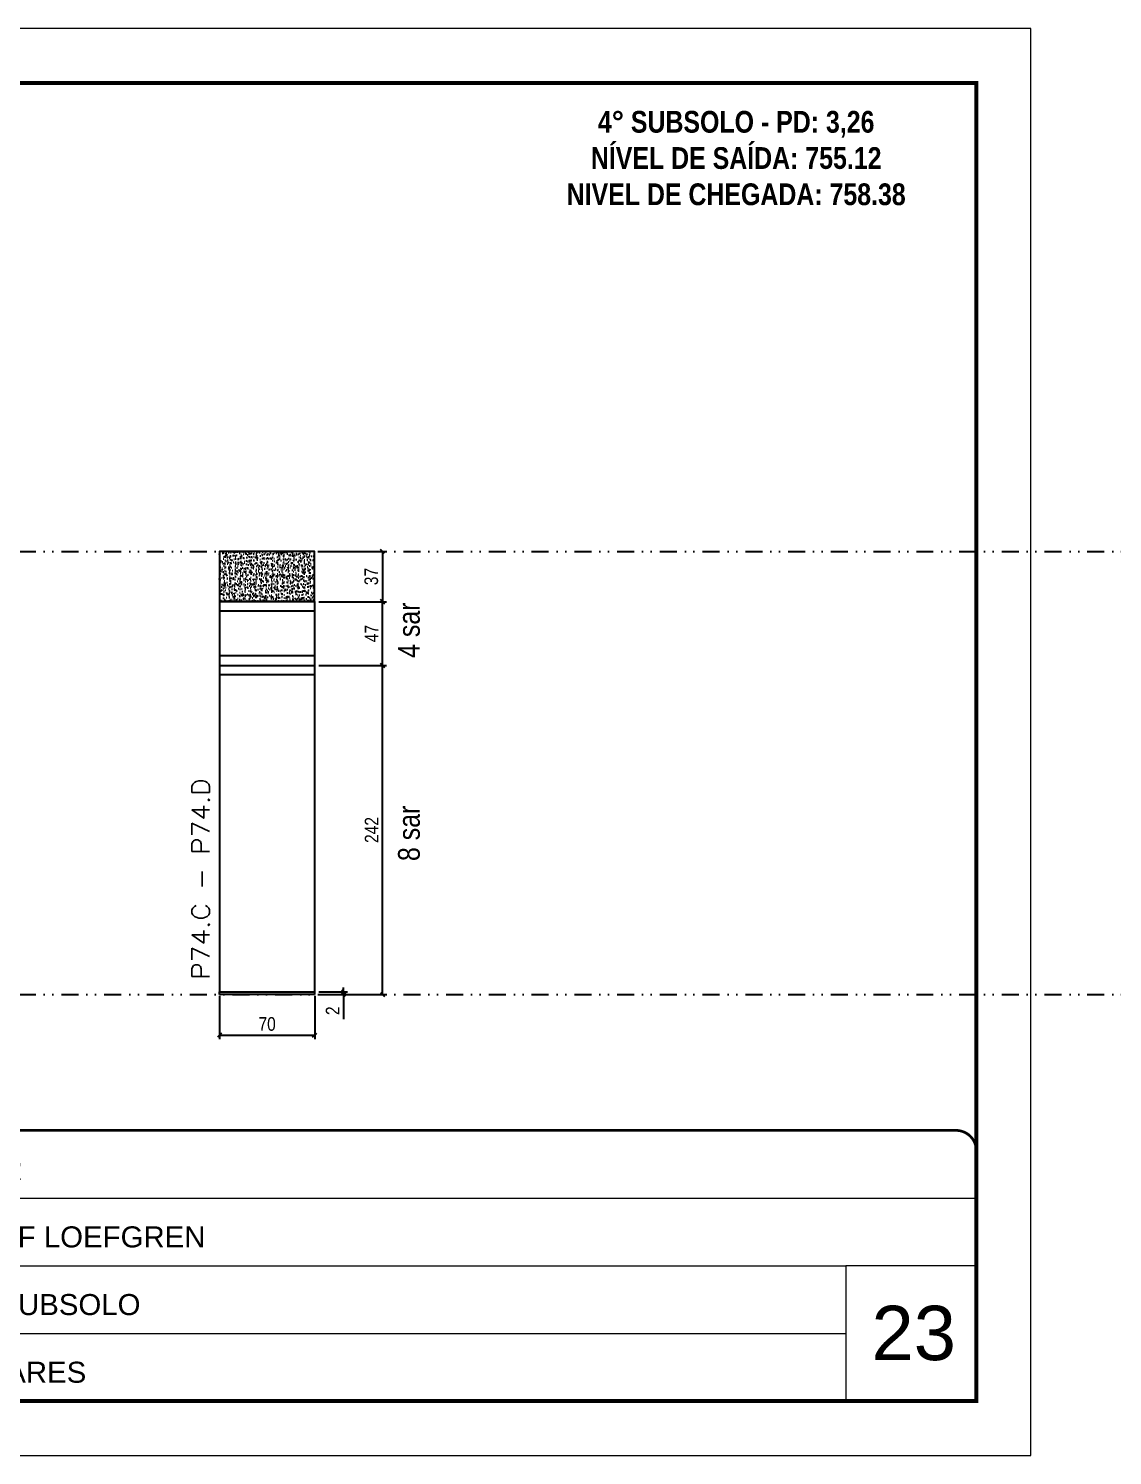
# Model space of a CAD drawing. Header units: millimetres. Extents: x 13777 to 27878, y -21631 to 6985.
# Drawn here: x 18345 to 19142, y 192 to 1242 of the extents above; entities that cross this region are included whole.
import ezdxf

# ---------------------------------------------------------------- set-up
doc = ezdxf.new("R2010")
doc.units = ezdxf.units.MM
for name, pattern in [('CONTINUO', [0]), ('DASHED', [0.75, 0.5, -0.25]), ('DIVIDE2', [0.625, 0.25, -0.125, 0, -0.125, 0, -0.125])]:
    doc.linetypes.add(name, pattern=pattern)
for name, color, linetype, lineweight in [('CARIMBO', 255, 'Continuous', 9), ('Folhas', 255, 'Continuous', 9), ('SARRAFO DE PRESSAO', 251, 'DASHED', 9), ('Texto Seção', 7, 'Continuous', 15)]:
    doc.layers.add(name, color=color, linetype=linetype, lineweight=lineweight)
for name, color, linetype in [('COTA', 241, 'Continuous'), ('NOMENCLATURA', 7, 'Continuous'), ('Nível', 160, 'Continuous'), ('Painéis', 200, 'Continuous'), ('SARR_2.2x7', 40, 'Continuous')]:
    doc.layers.add(name, color=color, linetype=linetype)
doc.styles.add('ARIAL', font='arial.ttf')
doc.styles.add('ARIAL_NARROW', font='ARIALN.TTF', dxfattribs={"height": 0.2})
doc.styles.add('COTA TECNICA', font='techl___.ttf', dxfattribs={"height": 10})
doc.styles.add('COTA TECNICA-50', font='techl___.ttf', dxfattribs={"height": 10})
doc.styles.add('REGUA-120', font='ROMANS.shx', dxfattribs={"height": 15})
doc.styles.add('ROMANC', font='techb___.ttf', dxfattribs={"height": 2.5})
doc.styles.add('Tecnologia', font='')
doc.styles.get('Tecnologia').set_extended_font_data('Forgotten Futurist')
doc.dimstyles.new('COTA PAINEL-50', dxfattribs={"dimtxt": 10, "dimasz": 3, "dimexe": 3, "dimexo": 3, "dimgap": 3, "dimtad": 1, "dimdec": 1, "dimzin": 12, "dimdsep": 46, "dimtxsty": 'COTA TECNICA-50', "dimblk1": 'OBLIQUE', "dimblk2": 'OBLIQUE', "dimsah": 1, "dimcen": 0.9, "dimclrd": 4, "dimclre": 4, "dimclrt": 240, "dimadec": 1, "dimazin": 3, "dimtfac": 1, "dimtdec": 1, "dimtmove": 0, "dimatfit": 3, "dimfxl": 1, "dimtolj": 1, "dimtzin": 12, "dimarcsym": 0})
doc.dimstyles.new('PAINEL', dxfattribs={"dimtxt": 10, "dimasz": 3, "dimexe": 3, "dimexo": 3, "dimgap": 3, "dimtad": 1, "dimdec": 1, "dimzin": 12, "dimdsep": 46, "dimtxsty": 'COTA TECNICA', "dimblk1": 'OBLIQUE', "dimblk2": 'OBLIQUE', "dimsah": 1, "dimcen": 0.9, "dimclrd": 4, "dimclre": 4, "dimclrt": 240, "dimadec": 1, "dimazin": 3, "dimtfac": 1, "dimtdec": 1, "dimtmove": 0, "dimatfit": 3, "dimfxl": 1, "dimtolj": 1, "dimtzin": 12, "dimarcsym": 0})

# ---------------------------------------------------------------- blocks, each defined once
blk = doc.blocks.new('9999999999')
at = {"color": 30, "linetype": 'CONTINUO'}
for p, q in [((98564.6, 34230.2), (98564.6, 34429.4)), ((98564.6, 34379.6), (99584, 34379.6)), ((98564.6, 34329.8), (99488, 34329.8)), ((99584, 34329.8), (99488, 34329.8)), ((99488, 34329.8), (99488, 34230.2)), ((98564.6, 34280), (99488, 34280))]:
    blk.add_line(p, q, dxfattribs=at)
at = {"color": 30, "linetype": 'CONTINUO', "const_width": 2}
blk.add_lwpolyline([(99584, 34230.2), (99584, 34414.4, 0.414214), (99569, 34429.4), (98229, 34429.4, 0.414214), (98214, 34414.4), (98214, 34245.2, 0.414214), (98229, 34230.2), (99584, 34230.2)], format="xyb", dxfattribs=at)
at = {"layer": 'Folhas'}
blk.add_lwpolyline([(98139, 34190.2), (99624, 34190.2), (99624, 35240.2), (98139, 35240.2)], close=True, dxfattribs=at)
at = {"layer": 'Folhas', "color": 30, "const_width": 3}
blk.add_lwpolyline([(98214, 34230.2), (99584, 34230.2), (99584, 35200.2), (98214, 35200.2)], close=True, dxfattribs=at)
at = {"color": 7, "linetype": 'Continuous', "ltscale": 5, "style": 'ARIAL'}
for s, height, p in [('SKR', 15.48, (98837.7, 34393.1)), ('LEAF LOEFGREN', 15.483, (98837.7, 34343.3)), ('4° SUBSOLO', 15.48, (98837.7, 34293.5)), ('NOVA SISTEMAS CONSTRUTIVOS', 11.059, (98263.2, 34267.2)), ('PILARES', 15.48, (98837.7, 34243.7))]:
    blk.add_text(s, height=height, dxfattribs=at).set_placement(p)
at = {"layer": 'Folhas', "color": 7, "style": 'Tecnologia', "width": 1.5}
for s, p in [('CLIENTE:', (98573.7, 34397.2)), ('OBRA:', (98573.7, 34347.3)), ('PAVIMENTO:', (98573.7, 34297.5)), ('PROJETO:', (98573.7, 34247.7))]:
    blk.add_text(s, height=14, dxfattribs=at).set_placement(p)
blk = doc.blocks.new('_Oblique')
at = {"color": 0, "linetype": 'ByBlock', "lineweight": -2}
blk.add_line((-0.5, -0.5), (0.5, 0.5), dxfattribs=at)
blk = doc.blocks.new('*D637')
at = {"layer": 'COTA', "color": 4, "lineweight": -2, "transparency": 16777216}
for p, q in [((18485.1, 530.1), (18485.1, 498.2)), ((18555.1, 530.1), (18555.1, 498.2)), ((18485.1, 501.2), (18555.1, 501.2))]:
    blk.add_line(p, q, dxfattribs=at)
at = {"layer": 'Defpoints', "color": 0, "transparency": 16777216}
for p in [(18485.1, 533.1), (18555.1, 533.1), (18555.1, 501.2)]:
    blk.add_point(p, dxfattribs=at)
at = {"layer": 'COTA', "color": 4, "lineweight": -2, "transparency": 16777216, "xscale": 3, "yscale": 3, "zscale": 3, "rotation": 180}
blk.add_blockref('_Oblique', (18485.1, 501.2), dxfattribs=at)
at = {"layer": 'COTA', "color": 4, "lineweight": -2, "transparency": 16777216, "xscale": 3, "yscale": 3, "zscale": 3}
blk.add_blockref('_Oblique', (18555.1, 501.2), dxfattribs=at)
at = {"layer": 'COTA', "color": 240, "transparency": 16777216, "insert": (18520.1, 509.3), "char_height": 10, "attachment_point": 5, "style": 'COTA TECNICA'}
blk.add_mtext('\\A1;70', dxfattribs=at)
blk = doc.blocks.new('*D638')
at = {"layer": 'COTA', "color": 4, "lineweight": -2, "transparency": 16777216}
for p, q in [((18576.3, 533.1), (18576.3, 536.1)), ((18558.1, 533.1), (18579.3, 533.1)), ((18558.1, 531.1), (18579.3, 531.1)), ((18576.3, 533.1), (18576.3, 531.1)), ((18576.3, 531.1), (18576.3, 513))]:
    blk.add_line(p, q, dxfattribs=at)
at = {"layer": 'Defpoints', "color": 0, "transparency": 16777216}
for p in [(18555.1, 533.1), (18555.1, 531.1), (18576.3, 533.1)]:
    blk.add_point(p, dxfattribs=at)
at = {"layer": 'COTA', "color": 4, "lineweight": -2, "transparency": 16777216, "xscale": 3, "yscale": 3, "zscale": 3}
for p, rotation in [((18576.3, 533.1), 270), ((18576.3, 531.1), 90)]:
    blk.add_blockref('_Oblique', p, dxfattribs=dict(at, rotation=rotation))
at = {"layer": 'COTA', "color": 240, "transparency": 16777216, "insert": (18568.3, 519.1), "char_height": 10, "attachment_point": 5, "rotation": 90, "style": 'COTA TECNICA-50'}
blk.add_mtext('\\A1;2', dxfattribs=at)
blk = doc.blocks.new('*D640')
at = {"layer": 'COTA', "color": 4, "linetype": 'ByBlock', "lineweight": -2, "transparency": 16777216}
for p, q in [((18558.1, 857.1), (18608, 857.1)), ((18605, 857.1), (18605, 820.1)), ((18558.1, 820.1), (18608, 820.1))]:
    blk.add_line(p, q, dxfattribs=at)
at = {"layer": 'Defpoints', "color": 0, "linetype": 'ByBlock', "transparency": 16777216}
for p in [(18555.1, 857.1), (18555.1, 820.1), (18605, 820.1)]:
    blk.add_point(p, dxfattribs=at)
at = {"layer": 'COTA', "color": 4, "linetype": 'ByBlock', "lineweight": -2, "transparency": 16777216, "xscale": 3, "yscale": 3, "zscale": 3}
for p, rotation in [((18605, 857.1), 90), ((18605, 820.1), 270)]:
    blk.add_blockref('_Oblique', p, dxfattribs=dict(at, rotation=rotation))
at = {"layer": 'COTA', "color": 240, "linetype": 'ByBlock', "transparency": 16777216, "insert": (18596.8, 838.6), "char_height": 10, "attachment_point": 5, "rotation": 90, "style": 'COTA TECNICA'}
blk.add_mtext('\\A1;37', dxfattribs=at)
blk = doc.blocks.new('*D639')
at = {"layer": 'COTA', "color": 4, "lineweight": -2, "transparency": 16777216}
for p, q in [((18558.1, 773.2), (18608, 773.2)), ((18605, 531.1), (18605, 773.2)), ((18558.1, 531.1), (18608, 531.1))]:
    blk.add_line(p, q, dxfattribs=at)
at = {"layer": 'Defpoints', "color": 0, "transparency": 16777216}
for p in [(18555.1, 773.2), (18605, 773.2), (18555.1, 531.1)]:
    blk.add_point(p, dxfattribs=at)
at = {"layer": 'COTA', "color": 4, "lineweight": -2, "transparency": 16777216, "xscale": 3, "yscale": 3, "zscale": 3}
for p, rotation in [((18605, 773.2), 90), ((18605, 531.1), 270)]:
    blk.add_blockref('_Oblique', p, dxfattribs=dict(at, rotation=rotation))
at = {"layer": 'COTA', "color": 240, "transparency": 16777216, "insert": (18597, 652.1), "char_height": 10, "attachment_point": 5, "rotation": 90, "style": 'COTA TECNICA-50'}
blk.add_mtext('\\A1;242', dxfattribs=at)
blk = doc.blocks.new('*D641')
at = {"layer": 'COTA', "color": 4, "lineweight": -2, "transparency": 16777216}
for p, q in [((18558.1, 820.1), (18608, 820.1)), ((18605, 773.2), (18605, 820.1)), ((18558.1, 773.2), (18608, 773.2))]:
    blk.add_line(p, q, dxfattribs=at)
at = {"layer": 'Defpoints', "color": 0, "transparency": 16777216}
for p in [(18555.1, 820.1), (18605, 820.1), (18555.1, 773.2)]:
    blk.add_point(p, dxfattribs=at)
at = {"layer": 'COTA', "color": 4, "lineweight": -2, "transparency": 16777216, "xscale": 3, "yscale": 3, "zscale": 3}
for p, rotation in [((18605, 820.1), 90), ((18605, 773.2), 270)]:
    blk.add_blockref('_Oblique', p, dxfattribs=dict(at, rotation=rotation))
at = {"layer": 'COTA', "color": 240, "transparency": 16777216, "insert": (18597, 796.6), "char_height": 10, "attachment_point": 5, "rotation": 90, "style": 'COTA TECNICA'}
blk.add_mtext('\\A1;47', dxfattribs=at)

msp = doc.modelspace()

# ---------------------------------------------------------------- hatches: boundary and pattern name
at = {"layer": 'COTA'}
h = msp.add_hatch(dxfattribs=at)
h.set_pattern_fill('AR-CONC', color=256, scale=0.03)
h.set_pattern_definition([(50, (-309.685, -3455.7253), (5.4655401, -0.4781726), [0.5715, -6.2865]), (355, (-309.685, -3455.7253), (-1.0573026, 5.7317054), [0.4572, -5.0292175]), (100.451445, (-309.2297, -3455.765), (4.4082374, 5.2535326), [0.4857003, -5.3427073]), (46.1842, (-309.685, -3454.201), (8.1323712, -1.2612698), [0.85725, -9.42975]), (96.635558, (-309.0075, -3454.3064), (7.122124, 7.4227837), [0.7285507, -8.0140682]), (351.18415, (-309.685, -3454.201), (7.122124, 7.4227837), [0.685799, -7.543792]), (21, (-308.923, -3454.5823), (4.5484317, -3.0679559), [0.5715, -6.2865]), (326, (-308.923, -3454.5823), (1.8540609, 5.525639), [0.4572, -5.0292]), (71.451445, (-308.544, -3454.838), (6.4024926, 2.457683), [0.4857003, -5.3426981]), (37.5, (-309.6852, -3455.7253), (0.0926581, 2.53665117), [0, -4.96824, 0, -5.1054, 0, -5.04825]), (7.5, (-309.6852, -3455.7253), (2.00458988, 3.00541724), [0, -2.91084, 0, -4.85394, 0, -1.92405]), (327.5, (-311.3844, -3455.7253), (4.06771786, -0.17186232), [0, -1.905, 0, -5.9436, 0, -7.8867]), (317.5, (-312.1464, -3455.7253), (4.44387544, 0.7627947), [0, -2.4765, 0, -3.94716, 0, -5.6007])])
h.paths.add_polyline_path([(18555.06, 857.13), (18485.06, 857.13), (18485.06, 820.13), (18555.06, 820.13)])

# ---------------------------------------------------------------- linework, layer by layer
at = {"layer": 'COTA', "linetype": 'ByBlock'}
msp.add_lwpolyline([(18485.06, 820.13), (18555.06, 820.13), (18555.06, 857.13), (18485.06, 857.13)], close=True, dxfattribs=at)
at = {"layer": 'Nível', "color": 4, "linetype": 'DIVIDE2', "ltscale": 50}
for p, q in [((13777.11, 857.13), (21531.15, 857.13)), ((13777.11, 531.13), (21531.15, 531.13))]:
    msp.add_line(p, q, dxfattribs=at)
at = {"layer": 'Painéis'}
for p, q in [((18485.06, 820.13), (18485.06, 533.13)), ((18485.06, 820.13), (18555.06, 820.13)), ((18555.06, 820.13), (18485.06, 820.13)), ((18555.06, 820.13), (18555.06, 533.13)), ((18485.06, 773.16), (18555.06, 773.16)), ((18485.06, 533.13), (18555.06, 533.13)), ((18485.06, 533.13), (18555.06, 533.13)), ((18485.06, 531.13), (18485.06, 533.13)), ((18555.06, 531.13), (18485.06, 531.13)), ((18555.06, 533.13), (18555.06, 531.13))]:
    msp.add_line(p, q, dxfattribs=at)
at = {"layer": 'SARR_2.2x7'}
for p, q in [((18555.06, 813.13), (18485.06, 813.13)), ((18555.06, 780.16), (18485.06, 780.16)), ((18555.06, 766.16), (18485.06, 766.16))]:
    msp.add_line(p, q, dxfattribs=at)

# ---------------------------------------------------------------- block references
at = {"layer": 'SARRAFO DE PRESSAO', "color": 6, "linetype": 'ByBlock'}
msp.add_blockref('9999999999', (-80542.01, -33998.35), dxfattribs=at)

# ---------------------------------------------------------------- texts
at = {"layer": 'CARIMBO', "style": 'ARIAL'}
msp.add_text('23', height=40, dxfattribs=at).set_placement((18964.83, 262))
at = {"layer": 'NOMENCLATURA', "style": 'ARIAL_NARROW'}
for s, p in [('4 sar', (18632.44, 778.75)), ('8 sar', (18632.44, 629.25))]:
    msp.add_text(s, height=16, rotation=90, dxfattribs=at).set_placement(p)
at = {"layer": 'NOMENCLATURA', "color": 2, "insert": (18865.25, 1207.91), "char_height": 16, "attachment_point": 2, "style": 'ROMANC'}
msp.add_mtext_dynamic_manual_height_columns('\\P4° SUBSOLO - PD: 3,26\\PNÍVEL DE SAÍDA: 755.12\\PNIVEL DE CHEGADA: 758.38', width=300.2766, gutter_width=1, heights=[0], dxfattribs=at)
at = {"layer": 'Texto Seção', "style": 'REGUA-120', "width": 1.1}
msp.add_text('P74.C - P74.D', height=13, rotation=90, dxfattribs=at).set_placement((18477.81, 541.9))

# ---------------------------------------------------------------- dimensions: what is measured, and where the dimension line sits
at = {"layer": 'COTA', "linetype": 'ByBlock'}
dim = msp.add_linear_dim(base=(18605.05, 820.13), p1=(18555.06, 857.13), p2=(18555.06, 820.13), angle=90, dimstyle='PAINEL', dxfattribs=at)
dim.commit()
dim.dimension.update_dxf_attribs({"geometry": '*D640', "text_midpoint": (18596.83, 838.63)})
at = {"layer": 'COTA'}
for base, p1, p2, dimstyle, picture, middle in [((18605.05, 820.13), (18555.06, 773.16), (18555.06, 820.13), 'PAINEL', '*D641', (18596.97, 796.65)), ((18605.05, 773.16), (18555.06, 531.13), (18555.06, 773.16), 'COTA PAINEL-50', '*D639', (18596.97, 652.15))]:
    dim = msp.add_linear_dim(base=base, p1=p1, p2=p2, angle=90, dimstyle=dimstyle, dxfattribs=at)
    dim.commit()
    dim.dimension.update_dxf_attribs({"geometry": picture, "text_midpoint": middle})
dim = msp.add_linear_dim(base=(18576.25, 533.13), p1=(18555.06, 531.13), p2=(18555.06, 533.13), angle=90, dimstyle='COTA PAINEL-50', dxfattribs=at)
dim.commit()
dim.dimension.update_dxf_attribs({"geometry": '*D638', "text_midpoint": (18576.25, 519.08), "dimtype": 160})
dim = msp.add_linear_dim(base=(18555.06, 501.24), p1=(18485.06, 533.13), p2=(18555.06, 533.13), dimstyle='PAINEL', override={"dimarcsym": 2}, dxfattribs=at)
dim.commit()
dim.dimension.update_dxf_attribs({"geometry": '*D637', "text_midpoint": (18520.06, 509.34)})

doc.saveas('drawing.dxf')
